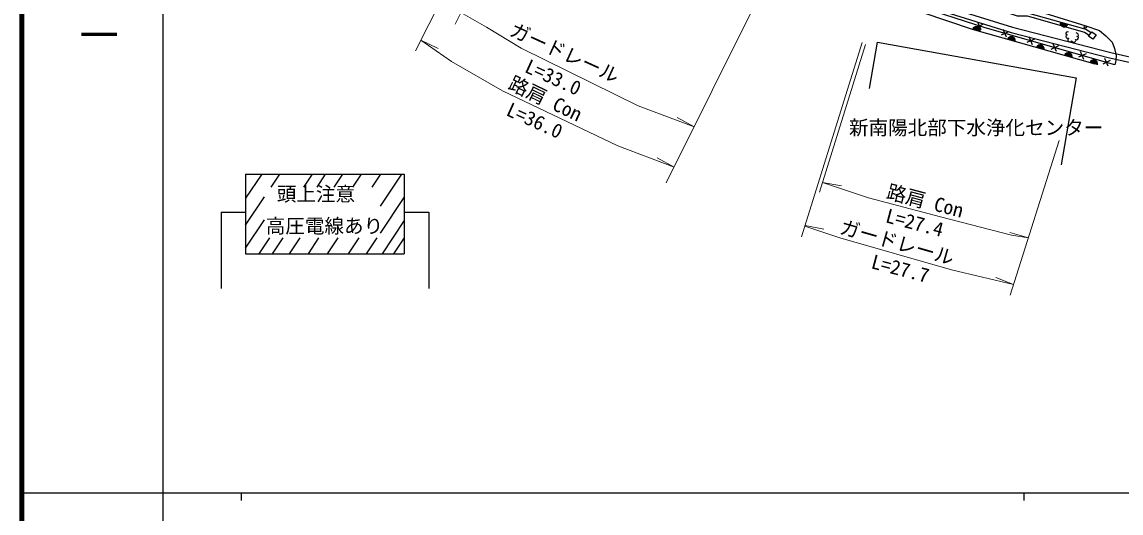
# Model space of a CAD drawing. Units: millimetres at full size, sheet at 1:1000; details may follow other scales. Extents: x 40000 to 680000, y 20000 to 380000.
# Drawn here: x 40000 to 180427, y 202409 to 265152 of the extents above; entities that cross this region are included whole.
import ezdxf
from ezdxf.enums import TextEntityAlignment as Align

# ---------------------------------------------------------------- set-up
doc = ezdxf.new("R2010")
doc.units = ezdxf.units.MM
doc.header["$LTSCALE"] = 1000
for name, color, linetype, lineweight in [('M-BGD', 7, 'Continuous', 25), ('M-STR-HTXT', 7, 'Continuous', 13), ('M-STR-STRC', 7, 'Continuous', 25), ('M-TTL', 2, 'Continuous', 140), ('M-TTL-BAND', 7, 'Continuous', 25)]:
    doc.layers.add(name, color=color, linetype=linetype, lineweight=lineweight)
doc.layers.add('M-BMK-HTXT', color=7, linetype='Continuous')
doc.styles.add('@ＭＳ ゴシック', font='')
doc.styles.add('ＭＳ ゴシック', font='')
doc.styles.get('@ＭＳ ゴシック').set_extended_font_data('@MS Gothic')
doc.styles.get('ＭＳ ゴシック').set_extended_font_data('MS Gothic')

msp = doc.modelspace()

# ---------------------------------------------------------------- hatches: boundary and pattern name
at = {"layer": 'M-BGD'}
for points in [[(161454, 264195), (162416, 263922, 1)], [(173646, 264867), (172685, 265140, 1)], [(165932, 262923), (166894, 262649, 0.41421), (166549, 263267, 0.41421)], [(169613, 261877), (170575, 261603, 1)], [(173207, 260855), (174169, 260582, 1)], [(176443, 259936), (177405, 259662, 1)]]:
    msp.add_hatch(color=256, dxfattribs=at).paths.add_polyline_path(points)

# ---------------------------------------------------------------- linework, layer by layer
for p, q in [((162832, 264861), (161856, 264418)), ((162548, 264144), (162140, 265135)), ((165786, 263195), (165377, 264186)), ((166069, 263912), (165094, 263469)), ((169382, 262968), (168406, 262525)), ((169098, 262251), (168690, 263242)), ((172453, 262093), (171477, 261650)), ((172169, 261376), (171761, 262366)), ((175672, 260378), (175263, 261368)), ((175956, 261094), (174980, 260651)), ((179059, 260210), (178083, 259767)), ((178775, 259493), (178366, 260484))]:
    msp.add_line(p, q, dxfattribs=at)
for points in [[(179621, 259689), (163079, 264404), (152637, 267753), (146329, 270017), (146488, 271101), (147251, 272246), (148355, 272928), (149445, 273176), (150322, 273115), (152590, 272313), (166131, 267692), (175926, 264673), (177671, 264059), (178487, 263390), (179312, 262554), (179587, 261759), (179802, 260871), (179765, 260238)], [(176709, 263910), (177240, 263504), (176819, 262953), (176288, 263359)]]:
    msp.add_lwpolyline(points, close=True, dxfattribs=at)
for points in [[(147251, 272246), (146939, 271416), (147045, 270902), (147459, 270511), (149084, 269943), (166579, 264468), (179119, 261235), (186599, 259556)], [(150657, 271775), (163689, 267520), (164750, 266741), (167154, 265922), (168434, 265922), (175747, 263858), (176372, 263468)], [(150809, 272148), (163875, 267882), (164938, 267102), (167221, 266324), (168489, 266324), (175912, 264229), (176617, 263789)], [(147100, 269919), (148871, 269300), (166393, 263816), (178960, 260576), (186434, 258899)], [(177128, 259741), (161454, 264195), (148724, 268533)], [(173721, 263858), (173593, 263904), (173481, 263859), (173374, 263725), (173394, 263595), (173477, 263536), (173537, 263525), (173431, 263464), (173367, 263275), (173399, 263138), (173580, 263069), (173727, 263088), (173651, 262891), (173648, 262725), (173771, 262649), (173953, 262611), (174079, 262667), (174111, 262728), (174164, 262645), (174396, 262542), (174569, 262611), (174668, 262771), (174626, 262882), (174556, 262934), (174749, 262886), (174941, 262999), (174994, 263198), (174922, 263274), (174794, 263306), (174952, 263351), (174974, 263439), (174932, 263609), (174850, 263699), (174678, 263777)], [(148292, 256642), (149293, 262588), (174686, 258031), (172771, 246918)]]:
    msp.add_lwpolyline(points, dxfattribs=at)
msp.add_circle((175879, 264530), 150, dxfattribs=at)
for centre, start, end in [((161935, 264059), 344.13543, 164.13543), ((173165, 265003), 164.13543, 344.13543), ((166413, 262786), 344.13543, 164.13543), ((170094, 261740), 344.13543, 164.13543), ((173688, 260718), 344.13543, 164.13543), ((176924, 259799), 344.13543, 164.13543)]:
    msp.add_arc(centre, 500, start, end, dxfattribs=at)
at = {"layer": 'M-STR-HTXT'}
for p, q in [((102322, 285387), (90267, 261463)), ((95329, 264863), (104924, 283864)), ((134724, 269527), (122320, 244608)), ((90961, 262841), (93171, 261771)), ((147349, 262509), (139595, 237706)), ((141902, 243411), (147778, 262259)), ((125888, 251775), (123727, 252940)), ((172538, 250004), (166270, 230253)), ((123313, 246603), (121159, 247781)), ((142281, 244626), (144703, 244228)), ((140050, 239153), (142462, 238697)), ((168597, 237587), (166238, 238265)), ((166704, 231621), (164416, 232512))]:
    msp.add_line(p, q, dxfattribs=at)
for points in [[(96085, 266362), (99342, 264478), (103784, 261814), (118712, 254433), (125888, 251775)], [(123313, 246603), (116130, 249314), (101396, 256369), (94872, 260118), (90961, 262841)], [(142281, 244626), (148170, 242675), (157361, 240254), (166422, 237894), (168597, 237587)], [(166704, 231621), (158788, 233488), (144496, 237560), (140023, 239075)]]:
    msp.add_lwpolyline(points, dxfattribs=at)
at = {"layer": 'M-STR-STRC'}
for p, q in [((68574, 245707), (88839, 245707)), ((68574, 245707), (68574, 235533)), ((70627, 245707), (68574, 242634)), ((71836, 244058), (72937, 245707)), ((76018, 244058), (77119, 245707)), ((77701, 244058), (78802, 245707)), ((79883, 244058), (80984, 245707)), ((82292, 244058), (83393, 245707)), ((84752, 244058), (85853, 245707)), ((85788, 241614), (88522, 245707)), ((88839, 245707), (88839, 235533)), ((68574, 239174), (70998, 242804)), ((85788, 238173), (88839, 242741)), ((65439, 240843), (68574, 240843)), ((65439, 240843), (65439, 231090)), ((88839, 240843), (91975, 240843)), ((91975, 240843), (91975, 231090)), ((68574, 236255), (70998, 239884)), ((88839, 239769), (86010, 235533)), ((70325, 235533), (71675, 237555)), ((72008, 235533), (73358, 237555)), ((74189, 235533), (75540, 237555)), ((76598, 235533), (77949, 237555)), ((79058, 235533), (80409, 237555)), ((81727, 235533), (83078, 237555)), ((84025, 235533), (85376, 237555)), ((88839, 237589), (87466, 235533)), ((68574, 235533), (88839, 235533))]:
    msp.add_line(p, q, dxfattribs=at)
at = {"layer": 'M-TTL'}
msp.add_line((40000, 380000), (40000, 20000), dxfattribs=at)
at = {"layer": 'M-TTL-BAND'}
for p, q in [((58000, 370000), (58000, 20000)), ((40000, 205000), (579000, 205000)), ((68000, 205000), (68000, 204000)), ((168000, 205000), (168000, 204000))]:
    msp.add_line(p, q, dxfattribs=at)

# ---------------------------------------------------------------- texts
at = {"layer": 'M-BMK-HTXT', "style": 'ＭＳ ゴシック'}
msp.add_text('新南陽北部下水浄化センター', height=1833, dxfattribs=at).set_placement((145664, 250182), align=Align.BOTTOM_LEFT)
at = {"layer": 'M-STR-HTXT', "style": 'ＭＳ ゴシック'}
for s, rotation, p in [('ガードレール', 335.515, (101917, 262995)), ('L=33.0', 335.515, (103868, 258302)), ('路肩 Con', 334.413, (101742, 256204)), ('L=36.0', 335.515, (101501, 252779)), ('路肩 Con', 345.239, (150201, 242140)), ('L=27.4', 345.239, (150080, 239047)), ('ガードレール', 344.095, (144211, 237641)), ('L=27.7', 345.239, (148246, 233174))]:
    msp.add_text(s, height=1833, rotation=rotation, dxfattribs=at).set_placement(p, align=Align.BOTTOM_LEFT)
at = {"layer": 'M-STR-STRC', "style": 'ＭＳ ゴシック'}
for s, p in [('頭上注意', (72560, 241715)), ('高圧電線あり', (71150, 237626))]:
    msp.add_text(s, height=1833, dxfattribs=at).set_placement(p, align=Align.BOTTOM_LEFT)
at = {"layer": 'M-TTL-BAND', "style": '@ＭＳ ゴシック'}
msp.add_text('縮尺千分の一', height=3666, rotation=270, dxfattribs=at).set_placement((49777, 261030), align=Align.MIDDLE_RIGHT)

doc.saveas('drawing.dxf')
